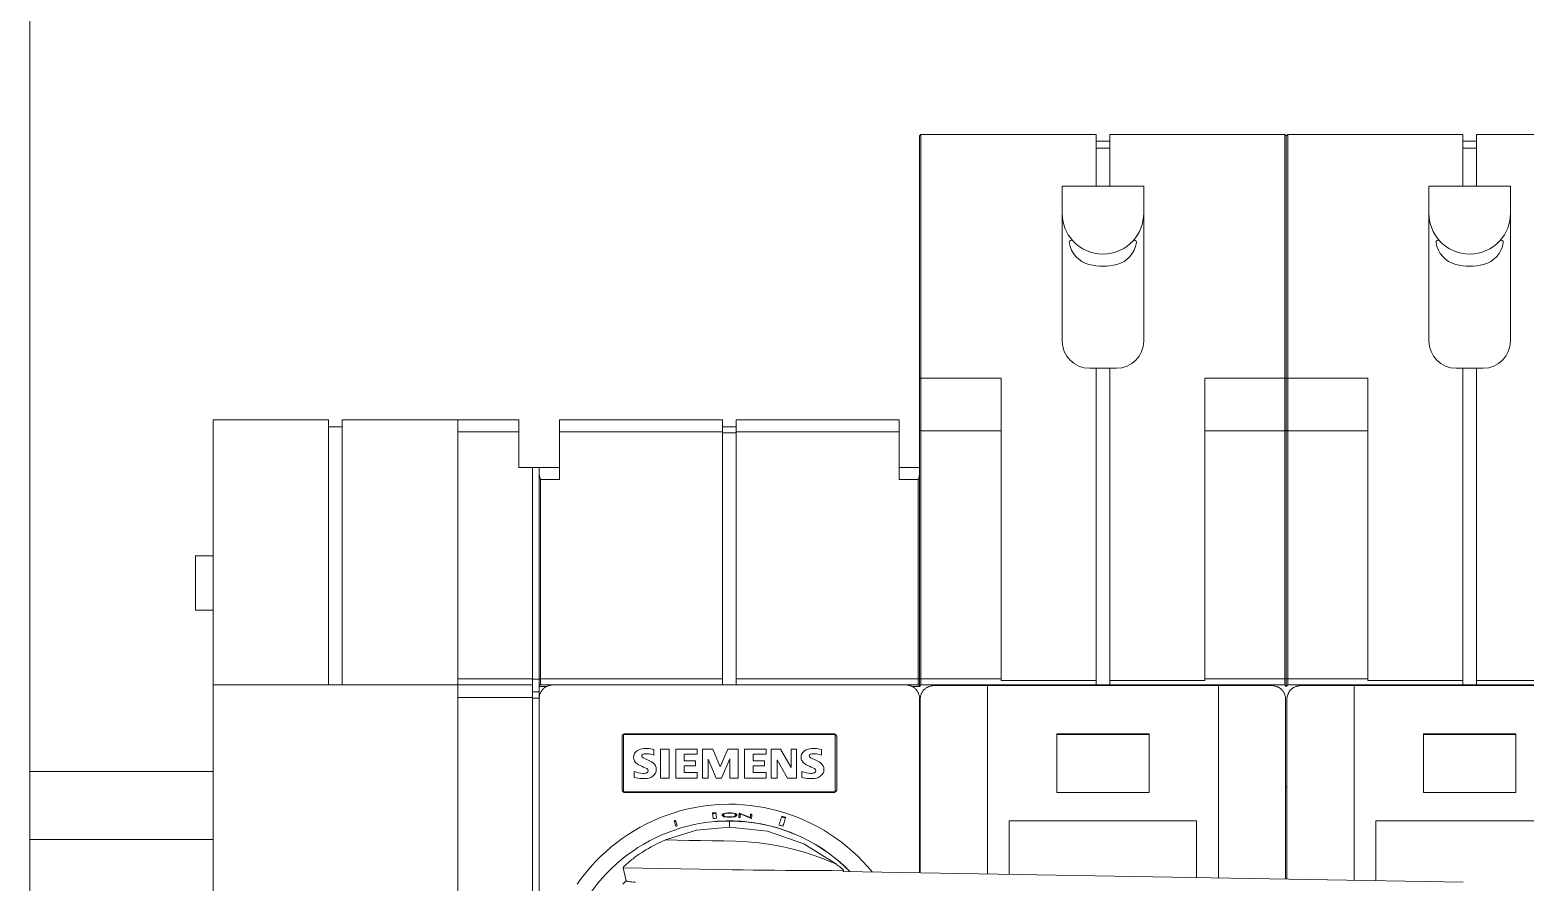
# Model space of a CAD drawing. Header units: millimetres. Extents: x 1359 to 3577, y 1333 to 3557.
# Drawn here: x 1601.1 to 1711.1, y 1847.7 to 1910.4 of the extents above; entities that cross this region are included whole.
import ezdxf

# ---------------------------------------------------------------- set-up
doc = ezdxf.new("R2010")
doc.units = ezdxf.units.MM
doc.layers.add('000-PI-Oprema', color=30, linetype='Continuous', lineweight=5)
doc.layers.add('002-PI-Kabelska kanalica', color=150, linetype='Continuous')

# ---------------------------------------------------------------- blocks, each defined once
blk = doc.blocks.new('*U53')
at = {"layer": '002-PI-Kabelska kanalica', "color": 0, "linetype": 'ByBlock', "lineweight": 0}
blk.add_line((80, -100), (80, 1572), dxfattribs=at)
blk = doc.blocks.new('QB')
at = {"layer": '000-PI-Oprema', "color": 0, "linetype": 'ByBlock', "lineweight": 0}
for p, q in [((105.31, 39.41), (105.41, 39.51)), ((105.31, 21.58), (105.31, 39.41)), ((105.41, 39.51), (118.31, 39.51)), ((105.41, 21.58), (105.41, 39.51)), ((118.31, 35.71), (118.31, 39.51)), ((118.31, 39.01), (119.31, 39.01)), ((119.31, 39.51), (132.21, 39.51)), ((119.31, 35.71), (119.31, 39.51)), ((132.31, 39.41), (132.21, 39.51)), ((132.21, 18.54), (132.21, 39.51)), ((132.31, 39.41), (132.41, 39.51)), ((132.31, 21.58), (132.31, 39.41)), ((132.41, 39.51), (145.31, 39.51)), ((132.41, 21.58), (132.41, 39.51)), ((145.31, 35.71), (145.31, 39.51)), ((145.31, 39.01), (146.31, 39.01)), ((146.31, 39.51), (159.21, 39.51)), ((146.31, 35.71), (146.31, 39.51)), ((118.31, 38.51), (119.31, 38.51)), ((145.31, 38.51), (146.31, 38.51)), ((115.81, 35.71), (118.31, 35.71)), ((115.81, 24.31), (115.81, 35.71)), ((118.31, 35.71), (119.31, 35.71)), ((119.31, 35.71), (121.81, 35.71)), ((121.81, 24.31), (121.81, 35.71)), ((142.81, 35.71), (145.31, 35.71)), ((142.81, 24.31), (142.81, 35.71)), ((145.31, 35.71), (146.31, 35.71)), ((146.31, 35.71), (148.81, 35.71)), ((148.81, 24.31), (148.81, 35.71)), ((117.81, 22.31), (118.31, 22.31)), ((118.31, 22.31), (119.31, 22.31)), ((118.31, -1.04), (118.31, 22.31)), ((119.31, 22.31), (119.81, 22.31)), ((119.31, -1.04), (119.31, 22.31)), ((144.81, 22.31), (145.31, 22.31)), ((145.31, 22.31), (146.31, 22.31)), ((145.31, -1.04), (145.31, 22.31)), ((146.31, 22.31), (146.81, 22.31)), ((146.31, -1.04), (146.31, 22.31)), ((105.31, 21.58), (105.41, 21.58)), ((105.31, 17.75), (105.31, 21.58)), ((105.41, 21.58), (111.31, 21.58)), ((105.41, 21.35), (105.41, 21.58)), ((105.41, 21.12), (105.41, 21.35)), ((105.41, 20.89), (105.41, 21.12)), ((111.31, -0.67), (111.31, 21.58)), ((126.31, 21.58), (132.21, 21.58)), ((126.31, -0.67), (126.31, 21.58)), ((132.21, 21.58), (132.31, 21.58)), ((132.31, 21.58), (132.41, 21.58)), ((132.31, 17.75), (132.31, 21.58)), ((132.41, 21.58), (138.31, 21.58)), ((132.41, 21.35), (132.41, 21.58)), ((132.41, 21.12), (132.41, 21.35)), ((132.41, 20.89), (132.41, 21.12)), ((138.31, -0.67), (138.31, 21.58)), ((105.41, 20.43), (105.41, 20.89)), ((105.41, 20.2), (105.41, 20.43)), ((105.41, 19.98), (105.41, 20.2)), ((105.41, 19.76), (105.41, 19.98)), ((132.41, 20.66), (132.41, 20.89)), ((132.41, 20.43), (132.41, 20.66)), ((132.41, 20.2), (132.41, 20.43)), ((132.41, 19.98), (132.41, 20.2)), ((132.41, 19.76), (132.41, 19.98)), ((105.41, 19.55), (105.41, 19.76)), ((105.41, 19.33), (105.41, 19.55)), ((105.41, 19.13), (105.41, 19.33)), ((105.41, 18.93), (105.41, 19.13)), ((105.41, 18.73), (105.41, 18.93)), ((105.41, 18.54), (105.41, 18.73)), ((132.41, 16.06), (132.41, 19.76)), ((53.31, 18.51), (61.81, 18.51)), ((61.81, -0.99), (61.81, 18.51)), ((61.81, 18.01), (62.81, 18.01)), ((62.81, 18.51), (71.31, 18.51)), ((62.81, -0.99), (62.81, 18.51)), ((71.31, 18.51), (75.81, 18.51)), ((71.31, -65.49), (71.31, 18.51)), ((71.31, -65.49), (71.31, 18.51)), ((71.31, 17.63), (75.81, 17.63)), ((75.81, 15.01), (75.81, 18.51)), ((78.81, 18.51), (90.81, 18.51)), ((78.81, 17.64), (78.81, 18.51)), ((78.81, 17.64), (90.81, 17.64)), ((78.81, 14.12), (78.81, 17.64)), ((90.81, 17.64), (90.81, 18.51)), ((90.81, 18.01), (91.81, 18.01)), ((90.81, -0.53), (90.81, 17.64)), ((91.81, 18.51), (103.81, 18.51)), ((91.81, 17.64), (91.81, 18.51)), ((91.81, 17.64), (103.81, 17.64)), ((91.81, -0.53), (91.81, 17.64)), ((103.81, 17.64), (103.81, 18.51)), ((103.81, 14.12), (103.81, 17.64)), ((105.32, 17.74), (105.31, 17.75)), ((105.31, 14.55), (105.31, 17.75)), ((105.34, 17.74), (105.32, 17.74)), ((105.35, 17.73), (105.34, 17.74)), ((105.36, 17.73), (105.35, 17.73)), ((105.38, 17.72), (105.36, 17.73)), ((105.39, 17.71), (105.38, 17.72)), ((105.41, 17.71), (105.39, 17.71)), ((105.41, 18.36), (105.41, 18.54)), ((105.41, 18.19), (105.41, 18.36)), ((105.41, 17.86), (105.41, 18.19)), ((105.41, 17.71), (105.41, 17.86)), ((105.41, 17.71), (111.31, 17.71)), ((105.41, 16.06), (105.41, 17.71)), ((126.31, 17.71), (132.21, 17.71)), ((132.21, 18.36), (132.21, 18.54)), ((132.21, 18.19), (132.21, 18.36)), ((132.21, 18.02), (132.21, 18.19)), ((132.21, 17.86), (132.21, 18.02)), ((132.21, 17.71), (132.21, 17.86)), ((132.21, 17.71), (132.22, 17.71)), ((132.21, 12.75), (132.21, 17.71)), ((132.22, 17.71), (132.24, 17.72)), ((132.24, 17.72), (132.25, 17.73)), ((132.25, 17.73), (132.26, 17.73)), ((132.26, 17.73), (132.28, 17.74)), ((132.28, 17.74), (132.29, 17.74)), ((132.29, 17.74), (132.31, 17.75)), ((132.32, 17.74), (132.31, 17.75)), ((132.31, -0.53), (132.31, 17.75)), ((132.34, 17.74), (132.32, 17.74)), ((132.35, 17.73), (132.34, 17.74)), ((132.36, 17.73), (132.35, 17.73)), ((132.38, 17.72), (132.36, 17.73)), ((132.39, 17.71), (132.38, 17.72)), ((132.41, 17.71), (132.39, 17.71)), ((132.41, 17.71), (138.31, 17.71)), ((90.81, 17.57), (91.81, 17.57)), ((105.41, 14.39), (105.41, 16.06)), ((132.41, 14.39), (132.41, 16.06)), ((75.81, 15.01), (76.81, 15.01)), ((76.81, 15.01), (77.31, 15.01)), ((76.81, -21.5), (76.81, 15.01)), ((77.31, 15.01), (78.81, 15.01)), ((77.31, 14.93), (77.31, 15.01)), ((77.31, 14.55), (77.31, 14.93)), ((77.31, 14.52), (77.31, 14.55)), ((77.31, -0.53), (77.31, 14.55)), ((77.31, 14.49), (77.31, 14.52)), ((77.31, 14.46), (77.31, 14.49)), ((77.32, 14.43), (77.31, 14.46)), ((77.33, 14.39), (77.32, 14.43)), ((77.34, 14.36), (77.33, 14.39)), ((77.35, 14.32), (77.34, 14.36)), ((77.36, 14.27), (77.35, 14.32)), ((103.81, 15.01), (105.31, 15.01)), ((105.25, 14.27), (105.27, 14.32)), ((105.27, 14.32), (105.28, 14.36)), ((105.28, 14.36), (105.29, 14.39)), ((105.29, 14.43), (105.3, 14.46)), ((105.29, 14.39), (105.29, 14.43)), ((105.3, 14.49), (105.31, 14.52)), ((105.3, 14.46), (105.3, 14.49)), ((105.31, 14.52), (105.31, 14.55)), ((105.31, -0.53), (105.31, 14.55)), ((105.41, 11.09), (105.41, 14.39)), ((132.41, 11.09), (132.41, 14.39)), ((77.37, 14.23), (77.36, 14.27)), ((77.39, 14.18), (77.37, 14.23)), ((77.41, 14.12), (77.39, 14.18)), ((77.41, 14.12), (78.81, 14.12)), ((77.41, -0.53), (77.41, 14.12)), ((103.81, 14.12), (105.21, 14.12)), ((105.21, 14.12), (105.22, 14.18)), ((105.21, -0.53), (105.21, 14.12)), ((105.22, 14.18), (105.24, 14.23)), ((105.24, 14.23), (105.25, 14.27)), ((132.21, 11.1), (132.21, 12.75)), ((105.41, 9.43), (105.41, 11.09)), ((132.21, 9.43), (132.21, 11.1)), ((132.41, 9.43), (132.41, 11.09)), ((105.41, 7.78), (105.41, 9.43)), ((132.21, 7.78), (132.21, 9.43)), ((132.41, 4.45), (132.41, 9.43)), ((52.01, 8.51), (53.31, 8.51)), ((52.01, 4.51), (52.01, 8.51)), ((105.41, 6.12), (105.41, 7.78)), ((132.21, 6.12), (132.21, 7.78)), ((105.41, 4.45), (105.41, 6.12)), ((132.21, 4.45), (132.21, 6.12)), ((52.01, 4.51), (53.31, 4.51)), ((105.41, -0.87), (105.41, 4.45)), ((132.21, 2.8), (132.21, 4.45)), ((132.41, 2.8), (132.41, 4.45)), ((132.21, 1.14), (132.21, 2.8)), ((132.41, -0.99), (132.41, 2.8)), ((132.21, -0.53), (132.21, 1.14)), ((53.31, -0.99), (71.31, -0.99)), ((71.31, -0.53), (76.81, -0.53)), ((71.31, -0.99), (76.81, -0.99)), ((76.81, -0.56), (77.31, -0.56)), ((77.31, -1.09), (77.31, -0.53)), ((77.31, -1.06), (77.32, -1.05)), ((77.31, -1.06), (77.31, -1.06)), ((77.31, -1.07), (77.31, -1.06)), ((77.31, -1.08), (77.31, -1.07)), ((77.31, -1.08), (77.31, -1.08)), ((77.31, -1.09), (77.31, -1.08)), ((77.31, -1.09), (77.87, -1.09)), ((77.31, -1.49), (77.31, -1.09)), ((77.32, -1.03), (77.33, -1.03)), ((77.32, -1.04), (77.32, -1.03)), ((77.32, -1.05), (77.32, -1.04)), ((77.32, -1.05), (77.32, -1.05)), ((77.33, -1.03), (77.34, -1.02)), ((77.33, -1.03), (77.33, -1.03)), ((77.34, -1.01), (77.35, -1.01)), ((77.34, -1.02), (77.34, -1.01)), ((77.34, -1.02), (77.34, -1.02)), ((77.35, -1.01), (77.36, -1)), ((77.35, -1.01), (77.35, -1.01)), ((77.36, -1), (77.37, -1)), ((77.36, -1), (77.36, -1)), ((77.37, -1), (77.38, -1)), ((77.37, -1), (77.37, -1)), ((77.38, -1), (77.39, -0.99)), ((77.38, -1), (77.38, -1)), ((77.39, -0.99), (77.4, -0.99)), ((77.39, -0.99), (77.39, -0.99)), ((77.4, -0.99), (77.41, -0.99)), ((77.4, -0.99), (77.4, -0.99)), ((77.41, -0.53), (90.81, -0.53)), ((77.41, -0.99), (77.41, -0.53)), ((77.41, -0.99), (78.3, -0.99)), ((77.83, -1.11), (77.87, -1.09)), ((77.87, -1.09), (77.91, -1.07)), ((77.91, -1.07), (77.96, -1.06)), ((77.96, -1.06), (78, -1.04)), ((78, -1.04), (78.04, -1.03)), ((78.04, -1.03), (78.08, -1.02)), ((78.08, -1.02), (78.13, -1.01)), ((78.13, -1.01), (78.17, -1)), ((78.17, -1), (78.22, -1)), ((78.22, -1), (78.26, -0.99)), ((78.26, -0.99), (78.31, -0.99)), ((78.31, -0.99), (104.31, -0.99)), ((90.81, -0.99), (90.81, -0.53)), ((91.81, -0.53), (105.21, -0.53)), ((91.81, -0.99), (91.81, -0.53)), ((104.35, -0.99), (104.31, -0.99)), ((104.31, -0.99), (105.21, -0.99)), ((104.4, -1), (104.35, -0.99)), ((104.44, -1), (104.4, -1)), ((104.48, -1.01), (104.44, -1)), ((104.53, -1.02), (104.48, -1.01)), ((104.57, -1.03), (104.53, -1.02)), ((104.62, -1.04), (104.57, -1.03)), ((104.66, -1.06), (104.62, -1.04)), ((104.7, -1.07), (104.66, -1.06)), ((104.74, -1.09), (104.7, -1.07)), ((104.78, -1.11), (104.74, -1.09)), ((104.74, -1.09), (105.31, -1.09)), ((105.21, -0.99), (105.21, -0.53)), ((105.22, -0.99), (105.21, -0.99)), ((105.21, -0.99), (105.21, -0.99)), ((105.23, -0.99), (105.22, -0.99)), ((105.22, -0.99), (105.22, -0.99)), ((105.23, -1), (105.23, -0.99)), ((105.24, -1), (105.23, -1)), ((105.25, -1), (105.24, -1)), ((105.24, -1), (105.24, -1)), ((105.26, -1.01), (105.25, -1)), ((105.25, -1), (105.25, -1)), ((105.25, -1), (105.25, -1)), ((105.27, -1.01), (105.26, -1.01)), ((105.26, -1.01), (105.26, -1.01)), ((105.27, -1.02), (105.27, -1.01)), ((105.28, -1.02), (105.27, -1.02)), ((105.28, -1.03), (105.28, -1.02)), ((105.29, -1.03), (105.28, -1.03)), ((105.28, -1.03), (105.28, -1.03)), ((105.29, -1.04), (105.29, -1.03)), ((105.29, -1.05), (105.29, -1.04)), ((105.3, -1.05), (105.29, -1.05)), ((105.3, -1.06), (105.3, -1.05)), ((105.3, -1.07), (105.3, -1.06)), ((105.3, -1.06), (105.3, -1.06)), ((105.31, -1.08), (105.3, -1.07)), ((105.31, -0.53), (105.41, -0.53)), ((105.31, -1.09), (105.31, -0.53)), ((105.31, -1.09), (105.41, -0.99)), ((105.31, -1.09), (105.31, -1.08)), ((105.31, -1.08), (105.31, -1.08)), ((105.41, -0.53), (111.31, -0.53)), ((105.41, -0.9), (105.41, -0.87)), ((105.41, -0.99), (105.41, -0.9)), ((105.41, -0.99), (118.31, -0.99)), ((106, -1.11), (106.05, -1.09)), ((106.05, -1.09), (106.09, -1.08)), ((106.09, -1.08), (106.13, -1.07)), ((106.13, -1.07), (106.18, -1.06)), ((106.18, -1.06), (106.22, -1.05)), ((106.22, -1.05), (106.27, -1.05)), ((106.27, -1.05), (106.31, -1.04)), ((106.31, -1.04), (106.36, -1.04)), ((106.36, -1.04), (106.72, -1.04)), ((106.72, -1.04), (107.09, -1.04)), ((107.09, -1.04), (107.45, -1.04)), ((107.45, -1.04), (107.82, -1.04)), ((107.82, -1.04), (108.18, -1.04)), ((108.18, -1.04), (108.54, -1.04)), ((108.54, -1.04), (108.89, -1.04)), ((108.89, -1.04), (109.25, -1.04)), ((109.25, -1.04), (109.61, -1.04)), ((109.61, -1.04), (109.96, -1.04)), ((109.96, -1.04), (110.31, -1.04)), ((110.31, -1.04), (127.31, -1.04)), ((110.31, -14.9), (110.31, -1.04)), ((111.31, -0.67), (118.31, -0.67)), ((118.31, -0.99), (119.31, -0.99)), ((119.31, -0.67), (126.31, -0.67)), ((119.31, -0.99), (132.21, -0.99)), ((126.31, -0.53), (132.21, -0.53)), ((127.31, -1.04), (127.66, -1.04)), ((127.31, -15.19), (127.31, -1.04)), ((127.66, -1.04), (128.01, -1.04)), ((128.01, -1.04), (128.36, -1.04)), ((128.36, -1.04), (128.72, -1.04)), ((128.72, -1.04), (129.08, -1.04)), ((129.08, -1.04), (129.44, -1.04)), ((129.44, -1.04), (129.8, -1.04)), ((129.8, -1.04), (130.16, -1.04)), ((130.16, -1.04), (130.52, -1.04)), ((130.52, -1.04), (130.89, -1.04)), ((130.89, -1.04), (131.26, -1.04)), ((131.3, -1.04), (131.26, -1.04)), ((131.35, -1.05), (131.3, -1.04)), ((131.39, -1.05), (131.35, -1.05)), ((131.44, -1.06), (131.39, -1.05)), ((131.48, -1.07), (131.44, -1.06)), ((131.52, -1.08), (131.48, -1.07)), ((131.57, -1.09), (131.52, -1.08)), ((131.61, -1.11), (131.57, -1.09)), ((132.31, -0.53), (132.21, -0.53)), ((132.21, -0.82), (132.21, -0.53)), ((132.21, -0.85), (132.21, -0.82)), ((132.21, -0.99), (132.21, -0.85)), ((132.21, -0.99), (132.21, -0.99)), ((132.31, -1.09), (132.21, -0.99)), ((132.21, -0.99), (132.21, -0.99)), ((132.31, -0.53), (132.41, -0.53)), ((132.31, -1.09), (132.31, -0.53)), ((132.31, -1.09), (132.41, -0.99)), ((132.41, -0.53), (138.31, -0.53)), ((132.41, -0.99), (145.31, -0.99)), ((133, -1.11), (133.05, -1.09)), ((133.05, -1.09), (133.09, -1.08)), ((133.09, -1.08), (133.13, -1.07)), ((133.13, -1.07), (133.18, -1.06)), ((133.18, -1.06), (133.22, -1.05)), ((133.22, -1.05), (133.27, -1.05)), ((133.27, -1.05), (133.31, -1.04)), ((133.31, -1.04), (133.36, -1.04)), ((133.36, -1.04), (133.72, -1.04)), ((133.72, -1.04), (134.09, -1.04)), ((134.09, -1.04), (134.45, -1.04)), ((134.45, -1.04), (134.82, -1.04)), ((134.82, -1.04), (135.18, -1.04)), ((135.18, -1.04), (135.54, -1.04)), ((135.54, -1.04), (135.89, -1.04)), ((135.89, -1.04), (136.25, -1.04)), ((136.25, -1.04), (136.61, -1.04)), ((136.61, -1.04), (136.96, -1.04)), ((136.96, -1.04), (137.31, -1.04)), ((137.31, -1.04), (154.31, -1.04)), ((137.31, -15.35), (137.31, -1.04)), ((138.31, -0.67), (145.31, -0.67)), ((145.31, -0.99), (146.31, -0.99)), ((146.31, -0.67), (153.31, -0.67)), ((146.31, -0.99), (159.21, -0.99)), ((71.31, -1.92), (76.81, -1.92)), ((76.81, -1.49), (77.31, -1.49)), ((76.81, -1.96), (77.31, -1.96)), ((77.31, -1.96), (77.31, -1.49)), ((77.31, -1.9), (77.32, -1.86)), ((77.31, -1.95), (77.31, -1.9)), ((77.31, -1.99), (77.31, -1.95)), ((77.31, -1.99), (77.31, -1.96)), ((77.31, -21.5), (77.31, -1.99)), ((77.32, -1.81), (77.33, -1.77)), ((77.32, -1.86), (77.32, -1.81)), ((77.33, -1.77), (77.34, -1.73)), ((77.34, -1.73), (77.36, -1.68)), ((77.36, -1.68), (77.37, -1.64)), ((77.37, -1.64), (77.39, -1.6)), ((77.39, -1.6), (77.41, -1.56)), ((77.41, -1.56), (77.43, -1.52)), ((77.43, -1.52), (77.45, -1.48)), ((77.45, -1.48), (77.47, -1.44)), ((77.47, -1.44), (77.5, -1.4)), ((77.5, -1.4), (77.53, -1.37)), ((77.53, -1.37), (77.55, -1.33)), ((77.55, -1.33), (77.58, -1.3)), ((77.58, -1.3), (77.62, -1.27)), ((77.62, -1.27), (77.65, -1.24)), ((77.65, -1.24), (77.68, -1.21)), ((77.68, -1.21), (77.72, -1.18)), ((77.72, -1.18), (77.76, -1.16)), ((77.76, -1.16), (77.79, -1.13)), ((77.79, -1.13), (77.83, -1.11)), ((104.82, -1.13), (104.78, -1.11)), ((104.86, -1.16), (104.82, -1.13)), ((104.89, -1.18), (104.86, -1.16)), ((104.93, -1.21), (104.89, -1.18)), ((104.96, -1.24), (104.93, -1.21)), ((105, -1.27), (104.96, -1.24)), ((105.03, -1.3), (105, -1.27)), ((105.06, -1.33), (105.03, -1.3)), ((105.09, -1.37), (105.06, -1.33)), ((105.12, -1.4), (105.09, -1.37)), ((105.14, -1.44), (105.12, -1.4)), ((105.16, -1.48), (105.14, -1.44)), ((105.19, -1.52), (105.16, -1.48)), ((105.21, -1.56), (105.19, -1.52)), ((105.23, -1.6), (105.21, -1.56)), ((105.24, -1.64), (105.23, -1.6)), ((105.26, -1.68), (105.24, -1.64)), ((105.27, -1.73), (105.26, -1.68)), ((105.28, -1.77), (105.27, -1.73)), ((105.29, -1.81), (105.28, -1.77)), ((105.3, -1.86), (105.29, -1.81)), ((105.3, -1.9), (105.3, -1.86)), ((105.31, -1.95), (105.3, -1.9)), ((105.31, -1.99), (105.31, -1.95)), ((105.31, -14.81), (105.31, -1.99)), ((105.36, -1.95), (105.37, -1.91)), ((105.36, -2), (105.36, -1.95)), ((105.36, -2.04), (105.36, -2)), ((105.36, -14.81), (105.36, -2.04)), ((105.37, -1.86), (105.38, -1.82)), ((105.37, -1.91), (105.37, -1.86)), ((105.38, -1.82), (105.39, -1.78)), ((105.39, -1.78), (105.41, -1.73)), ((105.41, -1.73), (105.42, -1.69)), ((105.42, -1.69), (105.44, -1.65)), ((105.44, -1.65), (105.46, -1.61)), ((105.46, -1.61), (105.48, -1.57)), ((105.48, -1.57), (105.5, -1.53)), ((105.5, -1.53), (105.52, -1.49)), ((105.52, -1.49), (105.55, -1.45)), ((105.55, -1.45), (105.57, -1.42)), ((105.57, -1.42), (105.6, -1.38)), ((105.6, -1.38), (105.63, -1.35)), ((105.63, -1.35), (105.67, -1.32)), ((105.67, -1.32), (105.7, -1.29)), ((105.7, -1.29), (105.73, -1.26)), ((105.73, -1.26), (105.77, -1.23)), ((105.77, -1.23), (105.81, -1.21)), ((105.81, -1.21), (105.84, -1.18)), ((105.84, -1.18), (105.88, -1.16)), ((105.88, -1.16), (105.92, -1.14)), ((105.92, -1.14), (105.96, -1.12)), ((105.96, -1.12), (106, -1.11)), ((131.65, -1.12), (131.61, -1.11)), ((131.69, -1.14), (131.65, -1.12)), ((131.73, -1.16), (131.69, -1.14)), ((131.77, -1.18), (131.73, -1.16)), ((131.81, -1.21), (131.77, -1.18)), ((131.84, -1.23), (131.81, -1.21)), ((131.88, -1.26), (131.84, -1.23)), ((131.92, -1.29), (131.88, -1.26)), ((131.95, -1.32), (131.92, -1.29)), ((131.98, -1.35), (131.95, -1.32)), ((132.01, -1.38), (131.98, -1.35)), ((132.04, -1.42), (132.01, -1.38)), ((132.07, -1.45), (132.04, -1.42)), ((132.09, -1.49), (132.07, -1.45)), ((132.12, -1.53), (132.09, -1.49)), ((132.14, -1.57), (132.12, -1.53)), ((132.16, -1.61), (132.14, -1.57)), ((132.18, -1.65), (132.16, -1.61)), ((132.19, -1.69), (132.18, -1.65)), ((132.21, -1.73), (132.19, -1.69)), ((132.22, -1.78), (132.21, -1.73)), ((132.23, -1.82), (132.22, -1.78)), ((132.24, -1.86), (132.23, -1.82)), ((132.25, -1.91), (132.24, -1.86)), ((132.25, -1.95), (132.25, -1.91)), ((132.26, -2), (132.25, -1.95)), ((132.26, -2.04), (132.26, -2)), ((132.26, -15.27), (132.26, -2.04)), ((132.36, -1.95), (132.37, -1.91)), ((132.36, -2), (132.36, -1.95)), ((132.36, -2.04), (132.36, -2)), ((132.36, -15.27), (132.36, -2.04)), ((132.37, -1.86), (132.38, -1.82)), ((132.37, -1.91), (132.37, -1.86)), ((132.38, -1.82), (132.39, -1.78)), ((132.39, -1.78), (132.41, -1.73)), ((132.41, -1.73), (132.42, -1.69)), ((132.42, -1.69), (132.44, -1.65)), ((132.44, -1.65), (132.46, -1.61)), ((132.46, -1.61), (132.48, -1.57)), ((132.48, -1.57), (132.5, -1.53)), ((132.5, -1.53), (132.52, -1.49)), ((132.52, -1.49), (132.55, -1.45)), ((132.55, -1.45), (132.57, -1.42)), ((132.57, -1.42), (132.6, -1.38)), ((132.6, -1.38), (132.63, -1.35)), ((132.63, -1.35), (132.67, -1.32)), ((132.67, -1.32), (132.7, -1.29)), ((132.7, -1.29), (132.73, -1.26)), ((132.73, -1.26), (132.77, -1.23)), ((132.77, -1.23), (132.81, -1.21)), ((132.81, -1.21), (132.84, -1.18)), ((132.84, -1.18), (132.88, -1.16)), ((132.88, -1.16), (132.92, -1.14)), ((132.92, -1.14), (132.96, -1.12)), ((132.96, -1.12), (133, -1.11)), ((83.41, -4.74), (83.42, -4.73)), ((83.41, -4.75), (83.41, -4.74)), ((83.41, -4.76), (83.41, -4.75)), ((83.41, -4.77), (83.41, -4.76)), ((83.41, -4.77), (83.41, -4.77)), ((83.41, -4.78), (83.41, -4.77)), ((83.41, -4.79), (83.41, -4.78)), ((83.41, -8.69), (83.41, -4.79)), ((83.42, -4.71), (83.43, -4.71)), ((83.42, -4.72), (83.42, -4.71)), ((83.42, -4.73), (83.42, -4.72)), ((83.43, -4.69), (83.44, -4.68)), ((83.43, -4.7), (83.43, -4.69)), ((83.43, -4.71), (83.43, -4.7)), ((83.44, -4.67), (83.45, -4.67)), ((83.44, -4.68), (83.44, -4.67)), ((83.45, -4.67), (83.46, -4.66)), ((83.46, -4.65), (83.47, -4.65)), ((83.46, -4.66), (83.46, -4.65)), ((83.47, -4.65), (83.48, -4.64)), ((83.48, -4.64), (83.49, -4.63)), ((83.48, -4.64), (83.48, -4.64)), ((83.49, -4.63), (83.5, -4.63)), ((83.5, -4.62), (83.51, -4.62)), ((83.5, -4.63), (83.5, -4.62)), ((83.51, -4.62), (83.52, -4.61)), ((83.51, -4.64), (99.11, -4.64)), ((83.51, -8.84), (83.51, -4.64)), ((83.52, -4.61), (83.53, -4.61)), ((83.53, -4.61), (83.54, -4.6)), ((83.54, -4.6), (83.55, -4.6)), ((83.54, -4.6), (83.54, -4.6)), ((83.55, -4.6), (83.56, -4.6)), ((83.56, -4.6), (83.57, -4.6)), ((83.57, -4.6), (83.58, -4.59)), ((83.58, -4.59), (83.59, -4.59)), ((83.59, -4.59), (83.6, -4.59)), ((83.6, -4.59), (83.61, -4.59)), ((83.61, -4.59), (99.01, -4.59)), ((99.02, -4.59), (99.01, -4.59)), ((99.03, -4.59), (99.02, -4.59)), ((99.02, -4.59), (99.02, -4.59)), ((99.04, -4.6), (99.03, -4.59)), ((99.05, -4.6), (99.04, -4.6)), ((99.06, -4.6), (99.05, -4.6)), ((99.07, -4.6), (99.06, -4.6)), ((99.08, -4.6), (99.07, -4.6)), ((99.09, -4.61), (99.08, -4.6)), ((99.1, -4.62), (99.09, -4.61)), ((99.09, -4.61), (99.09, -4.61)), ((99.11, -4.62), (99.1, -4.62)), ((99.12, -4.63), (99.11, -4.62)), ((99.11, -8.84), (99.11, -4.64)), ((99.13, -4.64), (99.12, -4.63)), ((99.12, -4.63), (99.12, -4.63)), ((99.14, -4.64), (99.13, -4.64)), ((99.14, -4.65), (99.14, -4.64)), ((99.15, -4.65), (99.14, -4.65)), ((99.16, -4.66), (99.15, -4.65)), ((99.16, -4.67), (99.16, -4.66)), ((99.17, -4.67), (99.16, -4.67)), ((99.17, -4.68), (99.17, -4.67)), ((99.18, -4.69), (99.17, -4.68)), ((99.18, -4.7), (99.18, -4.69)), ((99.19, -4.71), (99.18, -4.7)), ((99.19, -4.72), (99.19, -4.71)), ((99.19, -4.71), (99.19, -4.71)), ((99.2, -4.73), (99.19, -4.72)), ((99.2, -4.74), (99.2, -4.73)), ((99.2, -4.75), (99.2, -4.74)), ((99.2, -4.76), (99.2, -4.75)), ((99.2, -4.77), (99.2, -4.76)), ((99.21, -4.77), (99.2, -4.77)), ((99.21, -4.78), (99.21, -4.77)), ((99.21, -4.79), (99.21, -4.78)), ((99.21, -8.69), (99.21, -4.79)), ((115.41, -4.59), (122.21, -4.59)), ((115.41, -8.89), (115.41, -4.59)), ((115.41, -4.64), (122.21, -4.64)), ((122.21, -8.89), (122.21, -4.59)), ((122.21, -8.89), (122.21, -4.64)), ((142.41, -4.59), (149.21, -4.59)), ((142.41, -8.89), (142.41, -4.59)), ((142.41, -4.64), (149.21, -4.64)), ((149.21, -8.89), (149.21, -4.59)), ((149.21, -8.89), (149.21, -4.64)), ((85.45, -6.58), (85.07, -6.41)), ((85.76, -6.14), (85.76, -5.73)), ((86.25, -5.72), (86.87, -5.72)), ((86.25, -7.84), (86.25, -5.72)), ((86.87, -7.84), (86.87, -5.72)), ((87.37, -5.71), (88.94, -5.71)), ((87.37, -7.84), (87.37, -5.71)), ((87.99, -6.09), (88.94, -6.09)), ((87.99, -6.58), (87.99, -6.09)), ((87.99, -6.58), (88.82, -6.58)), ((88.82, -6.94), (88.82, -6.58)), ((88.94, -6.09), (88.94, -5.71)), ((89.33, -5.71), (90.1, -5.71)), ((89.33, -7.84), (89.33, -5.71)), ((90.34, -7.84), (89.74, -6.44)), ((89.74, -7.84), (89.74, -6.44)), ((90.64, -7.01), (90.1, -5.71)), ((90.64, -7.01), (91.19, -5.71)), ((90.74, -7.84), (91.34, -6.43)), ((91.19, -5.71), (91.96, -5.71)), ((91.34, -7.84), (91.34, -6.43)), ((91.96, -7.84), (91.96, -5.71)), ((92.43, -5.71), (94.01, -5.71)), ((92.43, -7.84), (92.43, -5.71)), ((93.06, -6.09), (94.01, -6.09)), ((93.06, -6.58), (93.06, -6.09)), ((93.06, -6.58), (93.89, -6.58)), ((93.89, -6.94), (93.89, -6.58)), ((94.01, -6.09), (94.01, -5.71)), ((94.39, -5.71), (95.08, -5.71)), ((94.39, -7.84), (94.39, -5.71)), ((95.59, -7.84), (94.82, -6.49)), ((94.82, -7.84), (94.82, -6.49)), ((95.85, -7.05), (95.08, -5.71)), ((95.85, -5.71), (96.26, -5.71)), ((95.85, -7.05), (95.85, -5.71)), ((96.26, -7.84), (96.26, -5.71)), ((97.79, -6.58), (97.41, -6.41)), ((98.1, -6.14), (98.1, -5.73)), ((84.31, -7.8), (84.31, -7.36)), ((87.99, -6.94), (88.82, -6.94)), ((87.99, -7.44), (87.99, -6.94)), ((87.99, -7.44), (88.94, -7.44)), ((88.94, -7.84), (88.94, -7.44)), ((93.06, -6.94), (93.89, -6.94)), ((93.06, -7.44), (93.06, -6.94)), ((93.06, -7.44), (94.01, -7.44)), ((94.01, -7.84), (94.01, -7.44)), ((96.64, -7.8), (96.64, -7.36)), ((83.41, -8.7), (83.41, -8.69)), ((83.41, -8.71), (83.41, -8.7)), ((83.41, -8.72), (83.41, -8.71)), ((83.41, -8.73), (83.41, -8.72)), ((83.41, -8.74), (83.41, -8.73)), ((83.41, -8.75), (83.41, -8.74)), ((83.42, -8.75), (83.41, -8.75)), ((83.42, -8.76), (83.42, -8.75)), ((83.42, -8.77), (83.42, -8.76)), ((83.43, -8.78), (83.42, -8.77)), ((83.43, -8.79), (83.43, -8.78)), ((83.43, -8.79), (83.43, -8.79)), ((83.44, -8.8), (83.43, -8.79)), ((83.44, -8.81), (83.44, -8.8)), ((86.25, -7.84), (86.87, -7.84)), ((87.37, -7.84), (88.94, -7.84)), ((89.33, -7.84), (89.74, -7.84)), ((90.34, -7.84), (90.74, -7.84)), ((91.34, -7.84), (91.96, -7.84)), ((92.43, -7.84), (94.01, -7.84)), ((94.39, -7.84), (94.82, -7.84)), ((95.59, -7.84), (96.26, -7.84)), ((99.17, -8.8), (99.18, -8.79)), ((99.17, -8.81), (99.17, -8.8)), ((99.18, -8.79), (99.19, -8.78)), ((99.18, -8.79), (99.18, -8.79)), ((99.19, -8.76), (99.2, -8.75)), ((99.19, -8.77), (99.19, -8.76)), ((99.19, -8.78), (99.19, -8.77)), ((99.2, -8.72), (99.21, -8.71)), ((99.2, -8.73), (99.2, -8.72)), ((99.2, -8.74), (99.2, -8.73)), ((99.2, -8.75), (99.2, -8.74)), ((99.2, -8.75), (99.2, -8.75)), ((99.21, -8.7), (99.21, -8.69)), ((99.21, -8.71), (99.21, -8.7)), ((105.31, -8.49), (105.36, -8.49)), ((132.26, -8.49), (132.36, -8.49)), ((83.45, -8.82), (83.44, -8.81)), ((83.46, -8.82), (83.45, -8.82)), ((83.46, -8.83), (83.46, -8.82)), ((83.47, -8.84), (83.46, -8.83)), ((83.48, -8.84), (83.47, -8.84)), ((83.48, -8.85), (83.48, -8.84)), ((83.49, -8.85), (83.48, -8.85)), ((83.5, -8.86), (83.49, -8.85)), ((83.5, -8.86), (83.5, -8.86)), ((83.51, -8.87), (83.5, -8.86)), ((83.51, -8.84), (99.11, -8.84)), ((83.52, -8.87), (83.51, -8.87)), ((83.53, -8.88), (83.52, -8.87)), ((83.54, -8.88), (83.53, -8.88)), ((83.54, -8.88), (83.54, -8.88)), ((83.55, -8.89), (83.54, -8.88)), ((83.56, -8.89), (83.55, -8.89)), ((83.57, -8.89), (83.56, -8.89)), ((83.58, -8.89), (83.57, -8.89)), ((83.59, -8.89), (83.58, -8.89)), ((83.6, -8.89), (83.59, -8.89)), ((83.61, -8.89), (83.6, -8.89)), ((83.61, -8.89), (99.01, -8.89)), ((89.19, -9.93), (89.71, -9.86)), ((89.71, -9.86), (90.23, -9.81)), ((90.23, -9.81), (90.75, -9.78)), ((90.75, -9.78), (91.28, -9.77)), ((91.8, -9.77), (91.28, -9.77)), ((92.32, -9.8), (91.8, -9.77)), ((92.84, -9.85), (92.32, -9.8)), ((93.36, -9.92), (92.84, -9.85)), ((99.01, -8.89), (99.02, -8.89)), ((99.02, -8.89), (99.02, -8.89)), ((99.02, -8.89), (99.03, -8.89)), ((99.03, -8.89), (99.04, -8.89)), ((99.04, -8.89), (99.05, -8.89)), ((99.05, -8.89), (99.06, -8.89)), ((99.06, -8.89), (99.07, -8.88)), ((99.07, -8.88), (99.08, -8.88)), ((99.08, -8.88), (99.09, -8.88)), ((99.09, -8.88), (99.09, -8.87)), ((99.09, -8.87), (99.1, -8.87)), ((99.1, -8.87), (99.11, -8.86)), ((99.11, -8.86), (99.12, -8.86)), ((99.12, -8.86), (99.12, -8.85)), ((99.12, -8.85), (99.13, -8.85)), ((99.13, -8.85), (99.14, -8.84)), ((99.14, -8.84), (99.15, -8.83)), ((99.14, -8.84), (99.14, -8.84)), ((99.15, -8.83), (99.16, -8.82)), ((99.16, -8.82), (99.17, -8.81)), ((99.16, -8.82), (99.16, -8.82)), ((115.41, -8.89), (122.21, -8.89)), ((142.41, -8.89), (149.21, -8.89)), ((85.22, -11.21), (85.69, -10.98)), ((85.69, -10.98), (86.17, -10.77)), ((86.17, -10.77), (86.66, -10.58)), ((86.66, -10.58), (87.16, -10.42)), ((87.16, -10.42), (87.66, -10.26)), ((87.37, -11.38), (87.25, -10.99)), ((87.47, -11.35), (87.34, -10.96)), ((87.66, -10.26), (88.16, -10.13)), ((88.16, -10.13), (88.68, -10.02)), ((88.68, -10.02), (89.19, -9.93)), ((90.11, -10.82), (90.07, -10.4)), ((90.36, -10.8), (90.32, -10.38)), ((90.69, -11.01), (90.96, -11)), ((90.72, -11.01), (90.87, -11)), ((90.78, -10.6), (90.79, -10.53)), ((90.85, -10.65), (90.78, -10.6)), ((90.86, -10.48), (90.79, -10.53)), ((90.85, -10.53), (90.79, -10.58)), ((90.85, -10.53), (90.86, -10.48)), ((90.92, -10.5), (90.85, -10.53)), ((90.91, -10.68), (90.85, -10.65)), ((90.92, -10.45), (90.86, -10.48)), ((90.87, -11), (91.01, -11)), ((90.95, -10.48), (90.88, -10.52)), ((90.88, -10.6), (90.88, -10.52)), ((90.88, -10.65), (90.88, -10.6)), ((90.94, -10.64), (90.88, -10.6)), ((90.91, -10.68), (90.88, -10.65)), ((91.05, -10.7), (90.91, -10.68)), ((91.06, -10.41), (90.92, -10.45)), ((90.92, -10.5), (90.92, -10.45)), ((90.92, -10.5), (90.92, -10.5)), ((90.94, -10.68), (90.94, -10.64)), ((91.07, -10.68), (90.94, -10.64)), ((91.07, -10.43), (90.95, -10.48)), ((90.96, -11), (91.23, -11)), ((91.01, -11), (91.16, -11)), ((91.18, -10.72), (91.05, -10.7)), ((91.19, -10.39), (91.06, -10.41)), ((91.06, -10.44), (91.06, -10.41)), ((91.26, -10.42), (91.07, -10.43)), ((91.07, -10.71), (91.07, -10.68)), ((91.25, -10.7), (91.07, -10.68)), ((91.16, -11), (91.31, -11)), ((91.19, -10.42), (91.19, -10.39)), ((91.49, -11), (91.23, -11)), ((91.25, -10.72), (91.25, -10.7)), ((91.94, -11.01), (91.31, -11)), ((91.31, -11.44), (91.31, -11)), ((91.58, -10.43), (91.39, -10.42)), ((91.57, -10.68), (91.4, -10.7)), ((91.4, -10.72), (91.4, -10.7)), ((91.59, -10.7), (91.45, -10.72)), ((91.46, -10.42), (91.46, -10.39)), ((91.6, -10.41), (91.46, -10.39)), ((92.49, -11.05), (91.47, -11)), ((91.76, -11), (91.49, -11)), ((91.7, -10.64), (91.57, -10.68)), ((91.57, -10.71), (91.57, -10.68)), ((91.71, -10.48), (91.58, -10.43)), ((91.72, -10.68), (91.59, -10.7)), ((91.6, -10.44), (91.6, -10.41)), ((91.73, -10.45), (91.6, -10.41)), ((91.77, -10.6), (91.7, -10.64)), ((91.7, -10.68), (91.7, -10.64)), ((91.77, -10.53), (91.71, -10.48)), ((91.79, -10.65), (91.72, -10.68)), ((91.73, -10.5), (91.73, -10.45)), ((91.8, -10.48), (91.73, -10.45)), ((91.79, -10.53), (91.73, -10.5)), ((91.76, -10.65), (91.73, -10.68)), ((91.76, -10.65), (91.77, -10.6)), ((92.03, -11.02), (91.76, -11)), ((91.77, -10.6), (91.77, -10.53)), ((91.79, -10.53), (91.8, -10.48)), ((91.86, -10.58), (91.79, -10.53)), ((91.86, -10.6), (91.79, -10.65)), ((91.86, -10.53), (91.8, -10.48)), ((91.86, -10.6), (91.86, -10.53)), ((92.01, -10.74), (92.02, -10.41)), ((92.04, -10.46), (92.04, -10.41)), ((92.86, -10.75), (92.04, -10.41)), ((92.11, -10.49), (92.04, -10.46)), ((92.1, -10.74), (92.11, -10.48)), ((92.93, -10.82), (92.11, -10.48)), ((92.86, -10.64), (92.87, -10.6)), ((92.86, -10.68), (92.86, -10.64)), ((92.86, -10.71), (92.86, -10.68)), ((92.86, -10.75), (92.86, -10.71)), ((92.86, -10.79), (92.86, -10.75)), ((92.87, -10.53), (92.87, -10.49)), ((92.87, -10.56), (92.87, -10.53)), ((92.87, -10.6), (92.87, -10.56)), ((92.95, -10.73), (92.96, -10.68)), ((92.95, -10.78), (92.95, -10.73)), ((92.95, -10.82), (92.95, -10.78)), ((92.96, -10.55), (92.96, -10.5)), ((92.96, -10.59), (92.96, -10.55)), ((92.96, -10.64), (92.96, -10.59)), ((92.96, -10.68), (92.96, -10.64)), ((93.88, -10.01), (93.36, -9.92)), ((94.39, -10.12), (93.88, -10.01)), ((94.9, -10.25), (94.39, -10.12)), ((95.4, -10.4), (94.9, -10.25)), ((95.05, -11.02), (95.08, -10.92)), ((95.08, -10.92), (95.11, -10.83)), ((95.11, -10.83), (95.14, -10.73)), ((95.14, -10.73), (95.17, -10.64)), ((95.36, -11.01), (95.39, -10.92)), ((95.39, -10.92), (95.42, -10.82)), ((95.89, -10.56), (95.4, -10.4)), ((95.42, -10.82), (95.45, -10.73)), ((96.38, -10.75), (95.89, -10.56)), ((96.87, -10.96), (96.38, -10.75)), ((97.34, -11.18), (96.87, -10.96)), ((111.9, -10.99), (125.71, -10.99)), ((111.9, -14.92), (111.9, -10.99)), ((111.91, -14.92), (111.91, -10.99)), ((125.71, -15.16), (125.71, -10.99)), ((125.71, -15.16), (125.71, -10.99)), ((138.9, -10.99), (152.71, -10.99)), ((138.9, -15.38), (138.9, -10.99)), ((138.91, -15.38), (138.91, -10.99)), ((83.42, -12.29), (83.85, -11.99)), ((83.85, -11.99), (84.3, -11.71)), ((84.3, -11.71), (84.75, -11.45)), ((84.75, -11.45), (85.22, -11.21)), ((90.25, -11.04), (90.28, -11.03)), ((90.28, -11.03), (90.31, -11.03)), ((90.31, -11.03), (90.34, -11.03)), ((90.34, -11.03), (90.37, -11.03)), ((90.37, -11.03), (90.4, -11.03)), ((90.4, -11.03), (90.43, -11.02)), ((90.42, -11.02), (90.69, -11.01)), ((90.43, -11.02), (90.57, -11.02)), ((90.57, -11.02), (90.72, -11.01)), ((92.56, -11.06), (91.94, -11.01)), ((93.66, -11.21), (92.49, -11.05)), ((93.18, -11.14), (92.56, -11.06)), ((93.79, -11.25), (93.18, -11.14)), ((94.77, -11.48), (93.66, -11.21)), ((94.39, -11.38), (93.79, -11.25)), ((94.98, -11.55), (94.39, -11.38)), ((95.78, -11.82), (94.77, -11.48)), ((94.96, -11.3), (94.99, -11.21)), ((95.55, -11.74), (94.98, -11.55)), ((94.99, -11.21), (95.02, -11.11)), ((95.02, -11.11), (95.05, -11.02)), ((95.25, -11.39), (95.28, -11.29)), ((95.28, -11.29), (95.31, -11.2)), ((95.31, -11.2), (95.34, -11.11)), ((95.34, -11.11), (95.36, -11.01)), ((96.1, -11.96), (95.55, -11.74)), ((96.75, -12.24), (95.78, -11.82)), ((96.64, -12.19), (96.1, -11.96)), ((97.81, -11.42), (97.34, -11.18)), ((98.26, -11.68), (97.81, -11.42)), ((98.71, -11.96), (98.26, -11.68)), ((99.14, -12.25), (98.71, -11.96)), ((82.19, -13.28), (82.58, -12.93)), ((82.58, -12.93), (82.99, -12.6)), ((82.99, -12.6), (83.42, -12.29)), ((84.99, -13.23), (85.16, -13.12)), ((85.16, -13.12), (85.35, -13.01)), ((85.35, -13.01), (85.56, -12.89)), ((85.56, -12.89), (85.79, -12.77)), ((85.79, -12.77), (86.03, -12.65)), ((86.03, -12.65), (86.3, -12.52)), ((86.3, -12.52), (86.6, -12.39)), ((87.46, -12.41), (86.6, -12.39)), ((88.32, -12.42), (87.46, -12.41)), ((89.18, -12.44), (88.32, -12.42)), ((90.04, -12.45), (89.18, -12.44)), ((90.9, -12.46), (90.04, -12.45)), ((91.76, -12.48), (90.9, -12.46)), ((92.62, -12.52), (91.76, -12.48)), ((93.48, -12.6), (92.62, -12.52)), ((94.33, -12.72), (93.48, -12.6)), ((95.17, -12.88), (94.33, -12.72)), ((96, -13.07), (95.17, -12.88)), ((96.82, -13.3), (96, -13.07)), ((97.16, -12.45), (96.64, -12.19)), ((97.64, -12.72), (96.75, -12.24)), ((97.66, -12.73), (97.16, -12.45)), ((98.59, -13.33), (97.64, -12.72)), ((98.13, -13.03), (97.66, -12.73)), ((98.59, -13.34), (98.13, -13.03)), ((99.57, -12.56), (99.14, -12.25)), ((99.98, -12.89), (99.57, -12.56)), ((100.38, -13.23), (99.98, -12.89)), ((81.08, -14.4), (81.43, -14.01)), ((81.43, -14.01), (81.8, -13.64)), ((81.8, -13.64), (82.19, -13.28)), ((83.57, -14.33), (83.6, -14.3)), ((83.6, -14.3), (83.64, -14.27)), ((83.64, -14.27), (83.68, -14.23)), ((83.68, -14.23), (83.72, -14.19)), ((83.72, -14.19), (83.77, -14.14)), ((83.77, -14.14), (83.83, -14.09)), ((83.83, -14.09), (83.89, -14.04)), ((83.89, -14.04), (83.96, -13.98)), ((83.96, -13.98), (84.04, -13.91)), ((84.04, -13.91), (84.12, -13.84)), ((84.12, -13.84), (84.22, -13.77)), ((84.22, -13.77), (84.32, -13.69)), ((84.32, -13.69), (84.43, -13.61)), ((84.43, -13.61), (84.55, -13.52)), ((84.55, -13.52), (84.68, -13.43)), ((84.68, -13.43), (84.83, -13.33)), ((84.83, -13.33), (84.99, -13.23)), ((97.63, -13.56), (96.82, -13.3)), ((98.42, -13.86), (97.63, -13.56)), ((99.2, -14.18), (98.42, -13.86)), ((99.38, -13.95), (98.59, -13.33)), ((99.03, -13.67), (98.59, -13.34)), ((99.44, -14.01), (99.03, -13.67)), ((99.23, -14.21), (99.2, -14.18)), ((99.27, -14.23), (99.23, -14.21)), ((99.3, -14.26), (99.27, -14.23)), ((99.33, -14.29), (99.3, -14.26)), ((99.36, -14.31), (99.33, -14.29)), ((100.21, -14.73), (99.38, -13.95)), ((99.83, -14.36), (99.44, -14.01)), ((100.77, -13.59), (100.38, -13.23)), ((101.14, -13.97), (100.77, -13.59)), ((101.49, -14.35), (101.14, -13.97)), ((80.1, -15.65), (80.41, -15.22)), ((80.41, -15.22), (80.74, -14.8)), ((80.74, -14.8), (81.08, -14.4)), ((83.47, -15.64), (83.72, -15.4)), ((83.48, -14.44), (83.49, -14.43)), ((83.48, -14.45), (83.48, -14.44)), ((90.55, -14.57), (83.48, -14.45)), ((83.48, -14.45), (83.72, -15.4)), ((83.49, -14.42), (83.51, -14.4)), ((83.49, -14.43), (83.49, -14.42)), ((83.51, -14.4), (83.52, -14.38)), ((83.52, -14.38), (83.54, -14.36)), ((83.54, -14.36), (83.57, -14.33)), ((83.74, -15.41), (83.72, -15.4)), ((91.53, -14.59), (90.55, -14.57)), ((92.33, -14.6), (91.53, -14.59)), ((93.06, -14.61), (92.33, -14.6)), ((93.84, -14.62), (93.06, -14.61)), ((94.65, -14.62), (93.84, -14.62)), ((95.46, -14.63), (94.65, -14.62)), ((96.29, -14.63), (95.46, -14.63)), ((97.12, -14.63), (96.29, -14.63)), ((97.12, -14.63), (97.97, -14.63)), ((97.97, -14.63), (98.83, -14.63)), ((98.83, -14.63), (99.72, -14.62)), ((99.39, -14.33), (99.36, -14.31)), ((99.42, -14.36), (99.39, -14.33)), ((99.44, -14.38), (99.42, -14.36)), ((99.47, -14.4), (99.44, -14.38)), ((99.49, -14.42), (99.47, -14.4)), ((99.51, -14.43), (99.49, -14.42)), ((99.53, -14.45), (99.51, -14.43)), ((99.55, -14.47), (99.53, -14.45)), ((99.57, -14.49), (99.55, -14.47)), ((99.59, -14.5), (99.57, -14.49)), ((99.61, -14.52), (99.59, -14.5)), ((99.62, -14.53), (99.61, -14.52)), ((99.63, -14.54), (99.62, -14.53)), ((99.65, -14.55), (99.63, -14.54)), ((99.66, -14.56), (99.65, -14.55)), ((99.67, -14.57), (99.66, -14.56)), ((99.68, -14.58), (99.67, -14.57)), ((99.69, -14.59), (99.68, -14.58)), ((99.69, -14.6), (99.69, -14.59)), ((99.7, -14.6), (99.69, -14.6)), ((99.69, -14.7), (99.7, -14.69)), ((99.69, -14.72), (99.69, -14.7)), ((145.32, -15.49), (99.69, -14.72)), ((99.7, -14.61), (99.7, -14.6)), ((99.71, -14.61), (99.7, -14.61)), ((99.7, -14.68), (99.71, -14.66)), ((99.7, -14.69), (99.7, -14.68)), ((99.71, -14.62), (99.71, -14.61)), ((99.72, -14.62), (99.71, -14.62)), ((99.71, -14.62), (99.71, -14.62)), ((99.71, -14.64), (99.72, -14.62)), ((99.71, -14.65), (99.71, -14.64)), ((99.71, -14.66), (99.71, -14.65)), ((99.72, -14.62), (99.72, -14.62)), ((100.21, -14.73), (99.83, -14.36)), ((101.84, -14.75), (101.49, -14.35)), ((83.77, -15.43), (83.74, -15.41)), ((83.83, -15.44), (83.77, -15.43)), ((83.91, -15.45), (83.83, -15.44)), ((84.01, -15.47), (83.91, -15.45)), ((84.13, -15.48), (84.01, -15.47)), ((84.26, -15.49), (84.13, -15.48)), ((84.41, -15.5), (84.26, -15.49))]:
    blk.add_line(p, q, dxfattribs=at)
for points in [[(53.31, 18.51), (53.31, -65.49)], [(77.41, -0.53), (77.39, -0.53), (77.37, -0.53), (77.35, -0.53), (77.34, -0.53), (77.32, -0.53), (77.31, -0.53), (77.31, -0.53), (77.31, -0.53)], [(105.31, -0.53), (105.3, -0.53), (105.3, -0.53), (105.29, -0.53), (105.28, -0.53), (105.26, -0.53), (105.24, -0.53), (105.23, -0.53), (105.21, -0.53)], [(91.31, -11.44), (88.9, -11.68), (86.6, -12.39)], [(99.2, -14.18), (96.79, -12.68), (94.12, -11.75), (91.31, -11.44)]]:
    blk.add_lwpolyline(points, dxfattribs=at)
for centre, radius, start, end in [((118.81, 33.71), 3, 180.0433, 222.3444), ((118.81, 33.71), 3, 317.6555, 359.9995), ((145.81, 33.71), 3, 180.0433, 222.3444), ((145.81, 33.71), 3, 317.6555, 359.9995), ((116.48, 31.58), 0.15, 42.3731, 189.0158), ((118.31, 31.87), 2, 189.0161, 254.7425), ((118.81, 33.71), 3, 222.3728, 317.6272), ((119.31, 31.87), 2, 285.2575, 350.9839), ((121.13, 31.58), 0.15, 350.9842, 137.6269), ((143.48, 31.58), 0.15, 42.3726, 189.0158), ((145.31, 31.87), 2, 189.0161, 254.7424), ((145.81, 33.71), 3, 222.3728, 317.6272), ((146.31, 31.87), 2, 285.2576, 350.9839), ((148.13, 31.58), 0.15, 350.9842, 137.6274), ((118.81, 33.71), 3.9, 254.7425, 285.2575), ((145.81, 33.71), 3.9, 254.7425, 285.2575), ((117.81, 24.31), 2, 180, 270), ((119.81, 24.31), 2, 270, 0), ((144.81, 24.31), 2, 180, 270), ((146.81, 24.31), 2, 270, 0), ((84.84, -6.3), 0.583, 153.4066, 207.9181), ((84.92, -6.4), 0.706, 101.937, 149.8911), ((85.05, -6.11), 0.864, 212.4234, 248.5568), ((85.22, -7.73), 2.07, 74.8869, 102.4236), ((84.98, -6.21), 0.126, 144.8611, 206.9677), ((85.28, -5.88), 0.567, 223.0237, 247.9964), ((85.07, -6.3), 0.251, 95.0873, 138.8884), ((85.22, -7.71), 1.66, 70.6948, 95.8427), ((85.11, -7.41), 0.898, 32.199, 67.0969), ((97.17, -6.3), 0.583, 153.4066, 207.9181), ((97.26, -6.4), 0.706, 101.937, 149.8911), ((97.39, -6.11), 0.864, 212.4234, 248.5568), ((97.56, -7.73), 2.07, 74.8869, 102.4236), ((97.32, -6.21), 0.126, 144.8611, 206.9677), ((97.62, -5.88), 0.567, 223.0237, 247.9964), ((97.4, -6.3), 0.251, 95.0873, 138.8884), ((97.55, -7.71), 1.66, 70.6948, 95.8427), ((97.44, -7.41), 0.898, 32.199, 67.0969), ((85.08, -5.29), 2.21, 249.4056, 266.6659), ((80.95, -16), 9.84, 64.1587, 67.4003), ((85, -6.87), 0.628, 266.0665, 292.8581), ((85.16, -7.3), 0.181, 0.732, 61.8541), ((85.18, -7.3), 0.157, 293.1045, 0.0799), ((85.21, -7.1), 0.763, 283.3853, 330.2963), ((85.31, -7.21), 0.621, 333.8975, 27.0575), ((97.42, -5.29), 2.21, 249.4056, 266.6659), ((93.29, -16), 9.84, 64.1587, 67.4003), ((97.33, -6.87), 0.628, 266.0665, 292.8581), ((97.49, -7.3), 0.181, 0.732, 61.8541), ((97.52, -7.3), 0.157, 293.1045, 0.0799), ((97.54, -7.1), 0.763, 283.3853, 330.2963), ((97.65, -7.21), 0.621, 333.8975, 27.0575), ((84.97, -5.16), 2.72, 255.8458, 278.7406), ((97.31, -5.16), 2.72, 255.8458, 278.7406), ((91.31, -23.49), 13.15, 107.5521, 107.9879), ((91.31, -23.49), 13.1, 107.5512, 107.9888), ((91.31, -23.49), 13.15, 94.2952, 95.3848), ((91.31, -23.49), 13.1, 94.2931, 95.3869), ((91.31, -23.49), 12.73, 94.2774, 95.4026), ((91.31, -23.49), 12.5, 84.7992, 94.8338), ((91.31, -23.49), 12.78, 89.3499, 90.554), ((91.31, -23.49), 13.1, 89.3166, 90.491), ((91.31, -23.49), 12.8, 89.5933, 90.2311), ((91.31, -23.49), 13.08, 89.6272, 90.1834), ((91.31, -23.49), 12.78, 86.4301, 86.8488), ((91.31, -23.49), 13.1, 86.7815, 86.8772), ((91.31, -23.49), 13.05, 86.7768, 86.8729), ((91.31, -23.49), 13.1, 82.7363, 83.1462), ((91.31, -23.49), 13.05, 82.7157, 83.1272), ((91.31, -23.49), 12.78, 82.6028, 82.7054), ((91.31, -23.49), 13.37, 71.9973, 73.2827), ((91.31, -23.49), 13.42, 71.9997, 73.2803), ((91.31, -23.49), 12.5, 94.8338, 168.463), ((91.31, -23.49), 12.73, 107.545, 107.995), ((91.31, -23.49), 12.73, 71.9649, 73.3151)]:
    blk.add_arc(centre, radius, start, end, dxfattribs=at)

msp = doc.modelspace()

# ---------------------------------------------------------------- linework, layer by layer
at = {"layer": '002-PI-Kabelska kanalica', "color": 0, "linetype": 'ByBlock', "lineweight": 0, "ltscale": 0.25}
for points in [[(1601.071, 1855.795), (1601.071, 1820.795), (1614.562, 1820.795)], [(1601.071, 1855.795), (1614.562, 1855.795)], [(1601.071, 1850.795), (1614.562, 1850.795)]]:
    msp.add_lwpolyline(points, dxfattribs=at)

# ---------------------------------------------------------------- block references
at = {"layer": '002-PI-Kabelska kanalica', "color": 0, "linetype": 'ByBlock', "lineweight": 0, "xscale": -1, "rotation": 180}
msp.add_blockref('*U53', (1521.071, 3251.556), dxfattribs=at)
at = {"layer": '002-PI-Kabelska kanalica', "color": 0, "linetype": 'ByBlock', "lineweight": 0}
msp.add_blockref('QB', (1561.255, 1863.15), dxfattribs=at)

doc.saveas('drawing.dxf')
